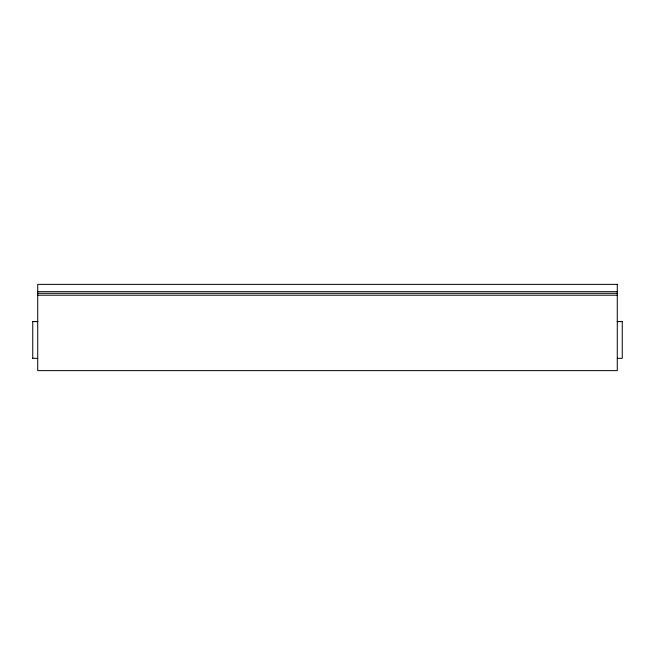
<?xml version="1.0" encoding="UTF-8"?>
<svg xmlns="http://www.w3.org/2000/svg" width="655" height="655" viewBox="0 0 655 655"><rect width="100%" height="100%" fill="white"/><g stroke="black" fill="none" stroke-linecap="round" stroke-linejoin="round"><path stroke-width="0.98" d="M37.72 291.663L617.28 291.663M37.72 293.317L617.28 293.317M37.72 295.209L617.28 295.209M37.72 321.507L32.75 321.507L32.75 358.367M617.28 321.507L622.25 321.507L622.25 358.367L617.28 358.269M32.75 321.605L37.72 321.605M617.28 321.605L622.25 321.605M32.75 358.269L37.72 358.367M617.28 284.376L37.72 284.376L37.72 370.624L617.28 370.624L617.28 284.376"/></g></svg>
